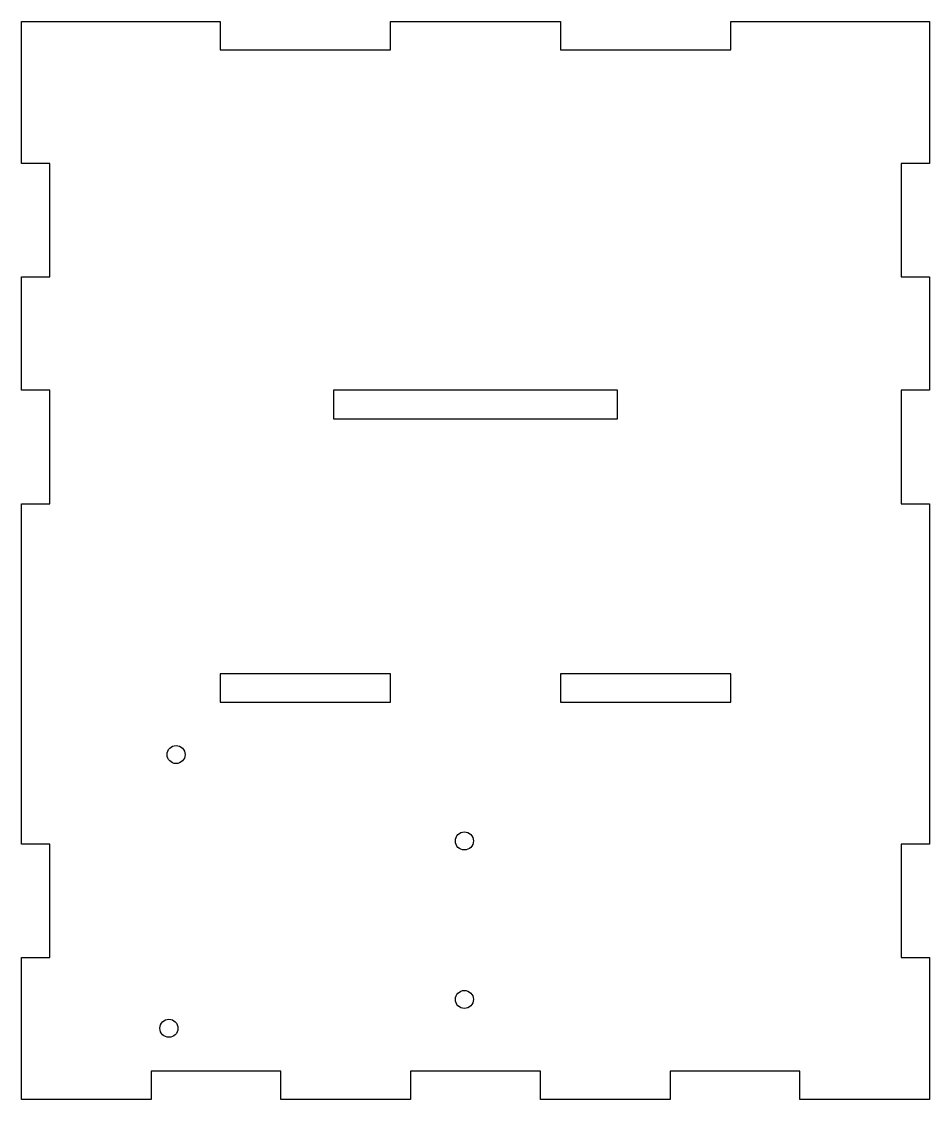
# Model space of a CAD drawing. Header units: millimetres. Extents: x 0 to 160, y -5 to 185.
import ezdxf

# ---------------------------------------------------------------- set-up
doc = ezdxf.new("R2010")
doc.units = ezdxf.units.MM
doc.layers.get('0').update_dxf_attribs({"linetype": 'CONTINUOUS'})

msp = doc.modelspace()

# ---------------------------------------------------------------- linework, layer by layer
for points in [[(0, -5), (0, 20), (5, 20), (5, 40), (0, 40), (0, 100), (5, 100), (5, 120), (0, 120), (0, 140), (5, 140), (5, 160), (0, 160), (0, 185), (35, 185), (35, 180), (65, 180), (65, 185), (95, 185), (95, 180), (125, 180), (125, 185), (160, 185), (160, 160), (155, 160), (155, 140), (160, 140), (160, 120), (155, 120), (155, 100), (160, 100), (160, 40), (155, 40), (155, 20), (160, 20), (160, -5), (137.14, -5), (137.14, 0), (114.29, 0), (114.29, -5), (91.43, -5), (91.43, 0), (68.57, 0), (68.57, -5), (45.71, -5), (45.71, 0), (22.86, 0), (22.86, -5)], [(55, 120), (55, 115), (105, 115), (105, 120)], [(35, 70), (35, 65), (65, 65), (65, 70)], [(95, 70), (95, 65), (125, 65), (125, 70)]]:
    msp.add_lwpolyline(points, close=True)
for centre in [(27.24, 55.8), (78.04, 40.56), (78.04, 12.62), (25.97, 7.54)]:
    msp.add_circle(centre, 1.59)

doc.saveas('drawing.dxf')
